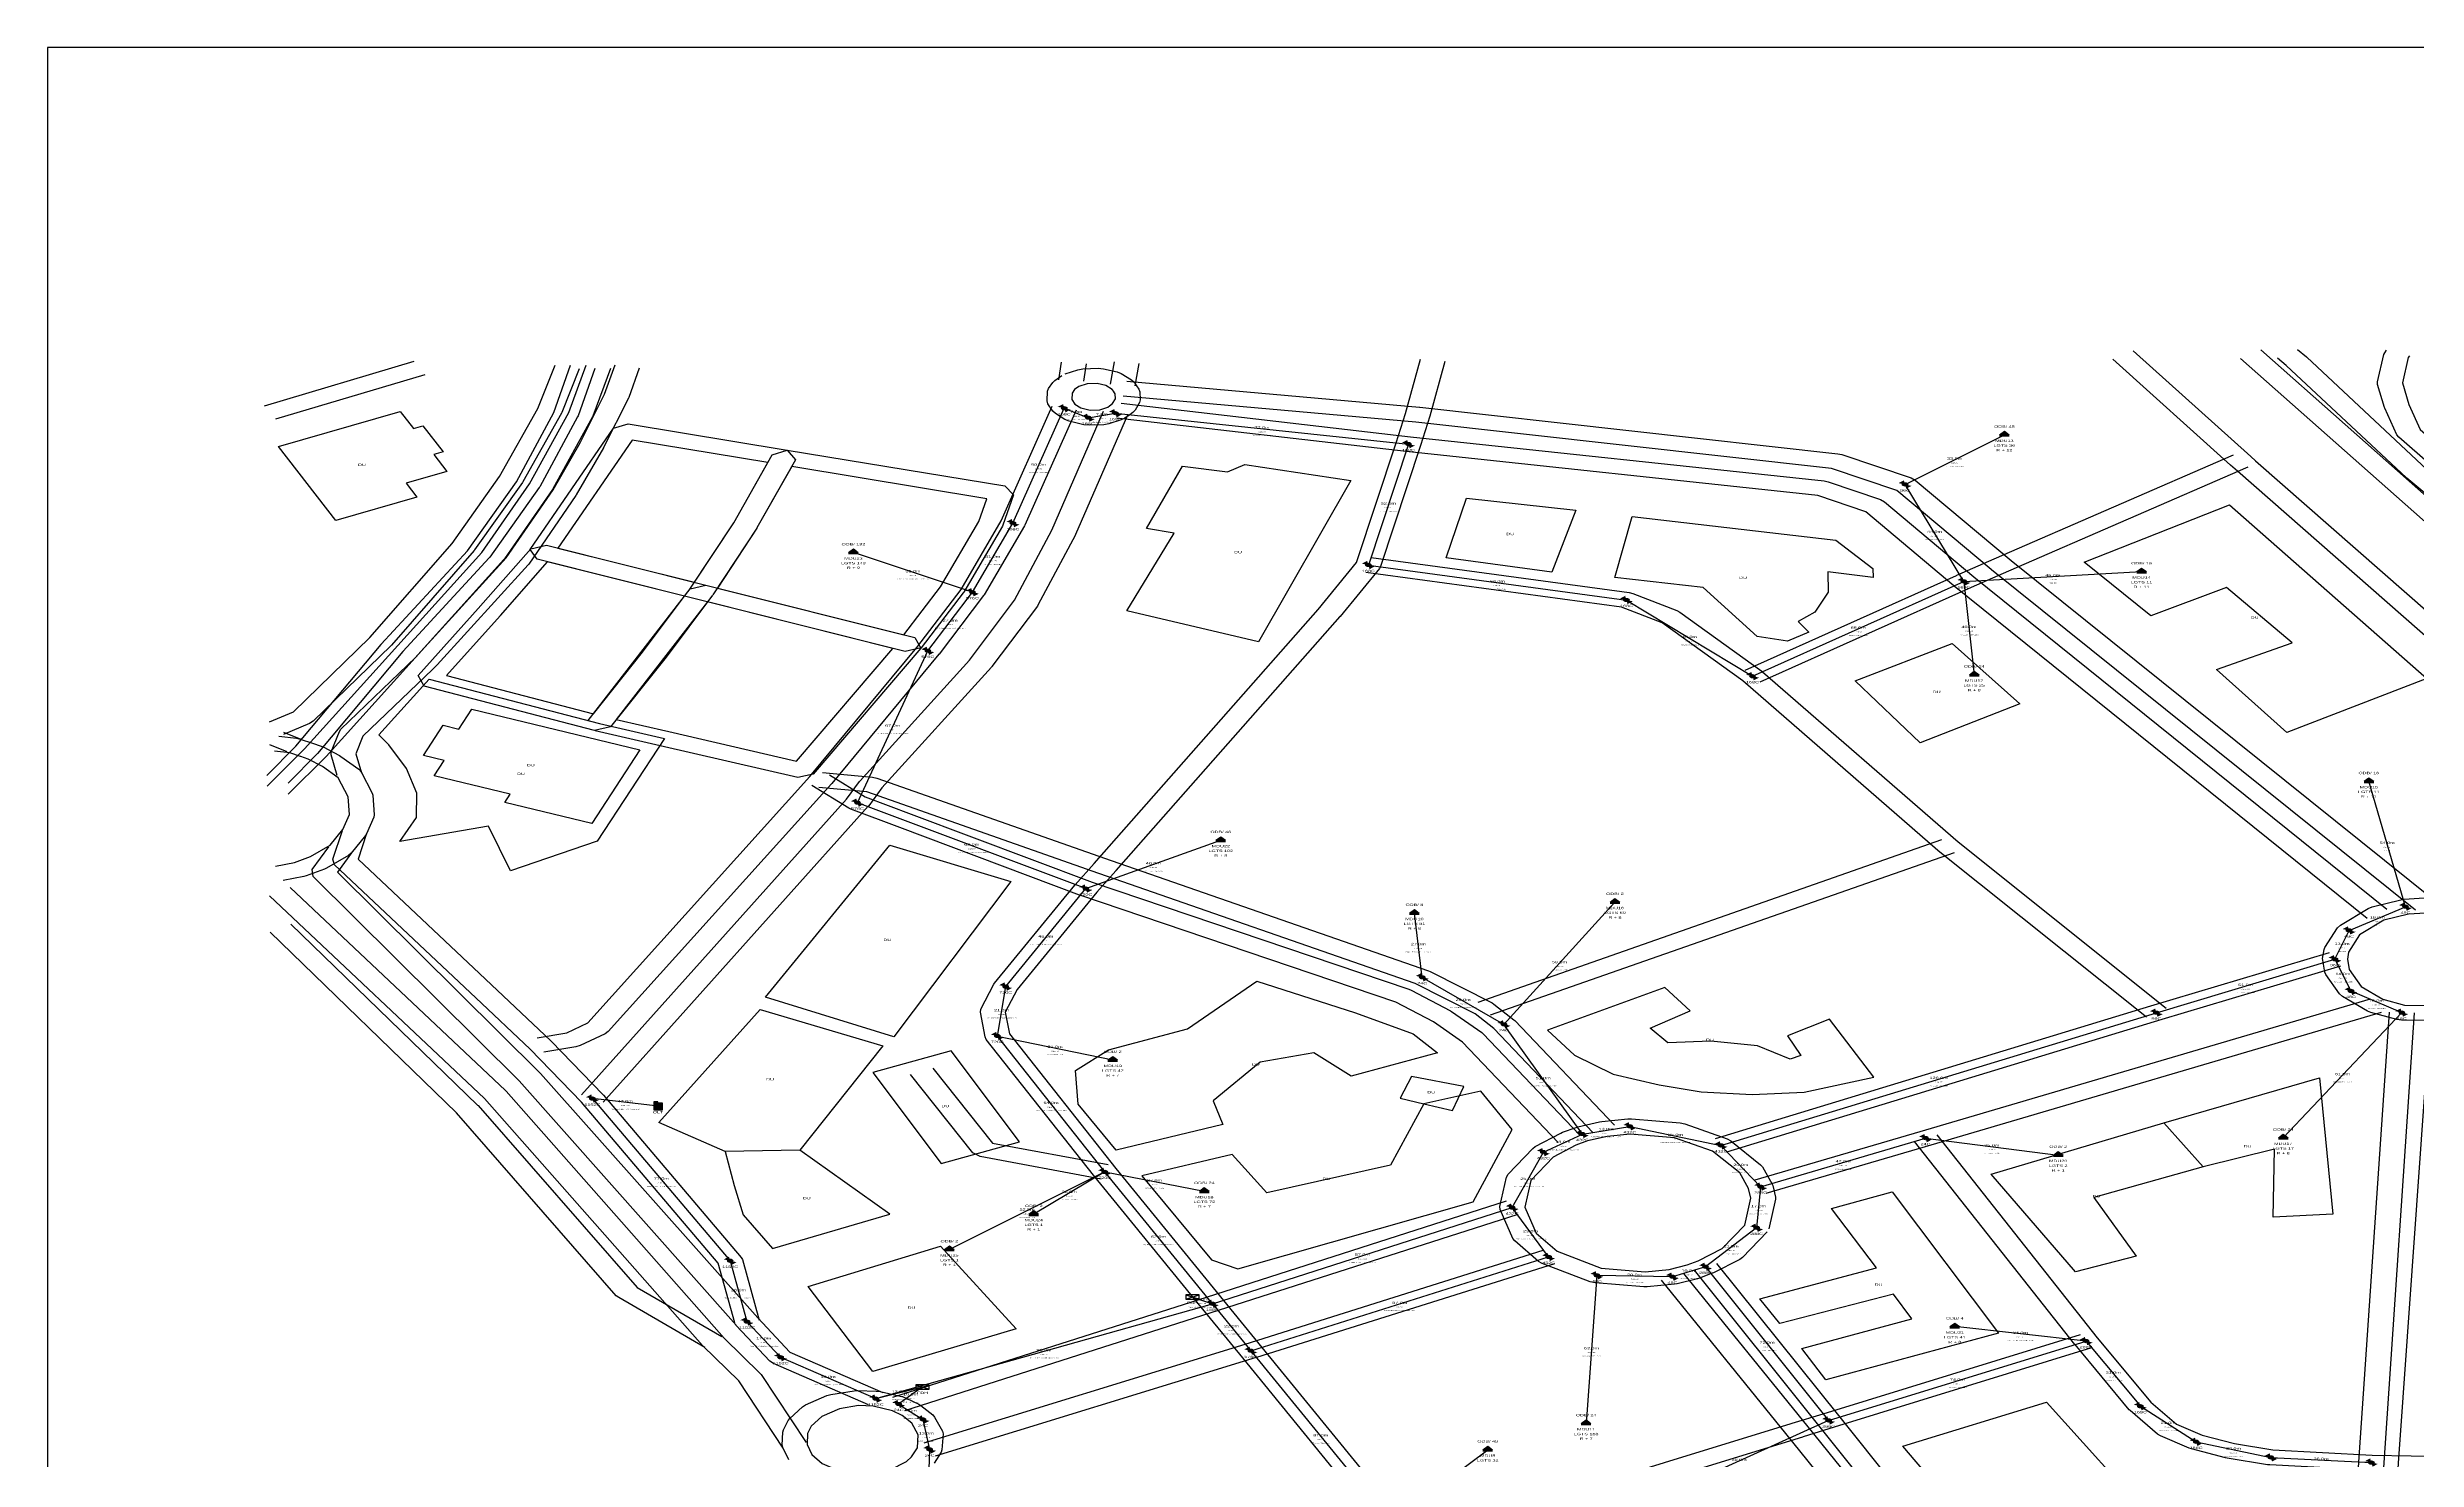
# Model space of a CAD drawing. Header units: millimetres. Extents: x -2012 to 1398, y -1200 to 746.
# Drawn here: x -433 to 126, y -32 to 301 of the extents above; entities that cross this region are included whole.
import ezdxf
from ezdxf.enums import TextEntityAlignment as Align

# ---------------------------------------------------------------- set-up
doc = ezdxf.new("R2010")
doc.units = ezdxf.units.MM
doc.styles.get("Standard").update_dxf_attribs({"font": 'arial.ttf'})

# ---------------------------------------------------------------- blocks, each defined once
blk = doc.blocks.new('big_block')
blk.add_lwpolyline([(-433, -292.94), (407, -292.94), (407, 301.06), (-433, 301.06)], close=True)
blk = doc.blocks.new('roads.block1.A4')
at = {"layer": 'roads', "color": 7}
for points in [[(169, 411.38), (199.45, 366.64), (200.64, 364.92), (304.14, 216.6), (304.37, 216.23), (311.95, 201.46)], [(202.02, 411.82), (311.08, 254.01)], [(211.53, 411.99), (213.81, 408.81), (213.89, 408.7), (244.98, 361.25), (278.75, 315.27), (286.51, 305.73), (308.81, 288.49), (308.97, 288.44)], [(306.96, 298.56), (298.77, 300.89), (297.91, 301.28), (286.81, 308.49), (286.32, 308.88), (279.11, 315.89), (278.72, 316.35), (237.67, 374.9), (237.21, 375.89), (234.1, 387.12), (234.03, 387.39), (232.23, 397.16), (232.21, 398.19), (233.86, 409.81), (234.05, 410.53), (234.48, 411.64)], [(-314.56, 388.16), (-275.84, 406.93)], [(-313.96, 231.88), (-306.48, 244.22), (-284.42, 287.27), (-284.36, 287.39), (-262.06, 326.86), (-249.39, 355.96), (-239.67, 385.35), (-235.39, 405.25)], [(-313.89, 227.33), (-304.19, 243.07), (-258.33, 326.06), (-246.02, 355.12), (-235.85, 385.34), (-231.29, 405.35)], [(-313.3, 254.46), (-307.06, 258.76), (-287.28, 290.11), (-266.03, 329.92), (-253.73, 358.2), (-243.8, 386.97), (-239.37, 405.29)], [(-295.77, 231.82), (-297.33, 240.52), (-297.29, 241.84), (-295.2, 250.43), (-294.79, 251.4), (-275.42, 281.87), (-273.93, 284.55), (-252.04, 323.81), (-239.91, 352.66), (-232.92, 372.49), (-226.55, 393.11), (-223.85, 405.41)], [(75.49, -288.41), (70.2, -277.83), (8.39, -154.14), (-20.43, -96.46), (-26.02, -85.26), (-62.22, -12.82), (-72.17, 7.07), (-100.02, 62.82), (-100.04, 62.86), (-127.81, 120.29), (-128.11, 121.32), (-129.32, 131.74), (-129.19, 133.09), (-125.82, 143.56), (-125.64, 144.02), (-104.9, 185.45), (-104.84, 185.55), (-99.88, 194.65), (-41.96, 302.02), (-31.99, 321.86), (-21.7, 372.52), (-19.33, 384.89), (-15.46, 407.87)], [(-9.15, 406.81), (-13.02, 383.8), (-13.03, 383.72), (-15.42, 371.3), (-15.43, 371.27), (-25.8, 320.16), (-26.08, 319.36), (-36.26, 299.11), (-36.31, 299.03), (-94.25, 191.61), (-94.26, 191.59), (-99.2, 182.54), (-119.8, 141.37), (-122.88, 131.79), (-121.81, 122.59), (-94.28, 65.66), (-66.44, 9.93), (-56.5, -9.96), (-20.29, -82.4), (-14.71, -93.6), (14.12, -151.27), (75.92, -274.97), (81.21, -285.55)], [(-109.03, 399.14), (-108.3, 406.5)], [(-101.93, 405.86), (-102.67, 398.51)], [(-95.69, 397.21), (-94.65, 406.7)], [(-88.29, 406), (-89.33, 396.51)], [(306.26, 198.54), (298.77, 213.12), (195.92, 360.5), (194.19, 362.99), (194.16, 363.02), (163.71, 407.78)], [(305.82, 250.37), (196.75, 408.18)], [(307.1, 282.32), (306.38, 282.54), (305.36, 283.07), (282.31, 300.89), (281.78, 301.4), (273.73, 311.3), (273.63, 311.42), (239.77, 357.53), (239.67, 357.67), (208.58, 405.13), (206.33, 408.24)], [(240.44, 409.31), (240.14, 408.55), (238.62, 397.8), (240.3, 388.69), (243.23, 378.13), (283.79, 320.27), (290.56, 313.69), (300.99, 306.91), (308.71, 304.72)], [(-273.05, 401.17), (-311.76, 382.41)], [(-233.15, 403.78), (-237.62, 385.32), (-237.7, 385.03), (-247.72, 355.99), (-247.81, 355.76), (-260.22, 327.25), (-260.33, 327.02), (-281.69, 286.99), (-281.81, 286.79), (-302, 254.79), (-302.89, 253.86), (-309.68, 249.19)], [(-229.13, 403.91), (-233.44, 383.83), (-233.54, 383.5), (-243.36, 353.81), (-243.47, 353.54), (-256.26, 324.15), (-256.41, 323.85), (-278.75, 284.3), (-300.83, 241.2), (-300.95, 241), (-308.48, 228.56)], [(-225.05, 403.92), (-229.65, 383.77), (-229.73, 383.46), (-239.99, 352.96), (-240.08, 352.73), (-252.5, 323.41), (-252.65, 323.11), (-298.63, 239.9), (-298.7, 239.77), (-308.44, 223.97)], [(-217.59, 404.04), (-220.33, 391.61), (-220.4, 391.35), (-226.83, 370.54), (-226.86, 370.42), (-233.91, 350.44), (-233.98, 350.26), (-246.21, 321.16), (-246.37, 320.85), (-269.87, 278.68), (-269.97, 278.52), (-271.03, 276.84), (-289.1, 248.41), (-290.91, 240.99), (-289.47, 232.95)], [(-107.36, 401.65), (-104.13, 403.38), (-102.83, 403.75), (-98.85, 404.01), (-97.49, 403.8), (-93.96, 402.43), (-92.86, 401.72), (-90.26, 399.13), (-89.56, 398.09), (-88.93, 396.58), (-88.32, 395.13), (-88.06, 393.98), (-87.96, 390.69), (-88.15, 389.51), (-89.28, 386.33), (-89.85, 385.34), (-91.03, 383.95), (-91.07, 383.91), (-91.97, 382.88), (-92.91, 382.15), (-96.12, 380.49), (-97.38, 380.14), (-101.2, 379.89), (-102.58, 380.1), (-106.35, 381.59), (-107.46, 382.33), (-109.91, 384.84), (-110.58, 385.86), (-111.84, 388.91), (-112.08, 390.22), (-111.97, 394.3), (-111.7, 395.5), (-110.59, 398.04), (-110.07, 398.87), (-108.26, 400.94)], [(-91.42, 398.51), (-15.72, 387.49), (-15.61, 387.48), (92.58, 367.81), (93.55, 367.47), (111.48, 357.65), (112.52, 356.73), (137.4, 322.67), (247.15, 178.81)], [(-105.66, 390.73), (-104.9, 388.87), (-103.36, 387.29), (-100.9, 386.32), (-98.46, 386.48), (-96.39, 387.55), (-95.9, 388.11), (-95.11, 389.04), (-94.38, 391.09), (-94.44, 393.19), (-94.83, 394.09), (-94.83, 394.11), (-95.22, 395.04), (-96.89, 396.71), (-99.14, 397.57), (-101.72, 397.4), (-103.83, 396.28), (-104.93, 395.03), (-105.59, 393.51), (-105.66, 390.73)], [(-243.99, 120.97), (-236.33, 123.09), (-230.89, 127.33), (-173.46, 231.38), (-145.81, 285.92), (-134.34, 310.52), (-123.95, 339.45), (-110.71, 387.92)], [(-104.53, 386.23), (-117.81, 337.65), (-117.88, 337.41), (-128.37, 308.22), (-128.48, 307.95), (-140.03, 283.17), (-140.08, 283.07), (-167.78, 228.44), (-167.83, 228.34), (-225.6, 123.66), (-226.44, 122.68), (-232.89, 117.65), (-234.01, 117.09), (-242.28, 114.81)], [(-92.88, 389.17), (-17.99, 375.05), (89.01, 356.39), (90.02, 356.04), (103.55, 348.51), (104.58, 347.59), (127.73, 315.78), (234.59, 175.32)], [(242.06, 174.92), (132.29, 318.82), (132.25, 318.87), (107.78, 352.38), (90.93, 361.6), (-16.69, 381.17), (-92.34, 392.17)], [(-202.76, 306.38), (-244.05, 323.24), (-245.79, 327.44), (-224.24, 378.69), (-220.46, 380.54), (-179.32, 369.43), (-177.13, 365.29), (-187.14, 336.49), (-187.19, 336.34), (-198.58, 308.14)], [(-232.52, 96.76), (-164, 221.77), (-160.59, 229.31), (-160.47, 229.55), (-132.11, 280.65), (-120.47, 305.97), (-110.84, 335.48), (-97.47, 385.81)], [(-91.29, 384.17), (-104.68, 333.75), (-104.73, 333.58), (-114.44, 303.81), (-114.58, 303.46), (-126.35, 277.86), (-126.46, 277.65), (-154.81, 226.56), (-158.21, 219.02), (-158.32, 218.8), (-226.91, 93.68)], [(229.49, 171.44), (122.61, 311.93), (122.57, 311.99), (99.82, 343.26), (87.38, 350.18), (-19.11, 368.75), (-19.16, 368.76), (-94.07, 382.88)], [(-238.64, 327.94), (-203.32, 313.52), (-193.16, 338.67), (-184.3, 364.15), (-219.42, 373.63), (-238.64, 327.94)], [(-204.52, 310.54), (-193.16, 338.67), (-183.17, 367.39), (-179.32, 369.43), (-123.02, 354.23), (-120.73, 350.46), (-123.53, 337.6), (-123.64, 337.2), (-133.64, 309.33), (-133.75, 309.05), (-144.65, 285.8), (-148.76, 284.2), (-202.77, 306.38)], [(-197.39, 311.09), (-149.15, 291.28), (-139.61, 311.63), (-129.74, 339.17), (-127.63, 348.85), (-178.11, 362.47), (-187.14, 336.49), (-187.19, 336.34), (-197.39, 311.09)], [(68.58, 276.39), (123.27, 316.45), (123.3, 316.48), (132.98, 323.37), (194.96, 367.43)], [(198.66, 362.21), (136.69, 318.15), (127.03, 311.27), (72.37, 271.22)], [(-198.64, 308.01), (-210.93, 281.24), (-210.96, 281.18), (-225.03, 252.36), (-229.17, 250.82), (-273.25, 269.62), (-274.8, 274.1), (-259.24, 302.46), (-245.66, 327.71), (-241.63, 329.16), (-200.34, 312.3)], [(-267.49, 274.12), (-229.45, 257.9), (-216.73, 283.95), (-205.85, 307.64), (-241.39, 322.15), (-253.61, 299.42), (-253.62, 299.39), (-267.49, 274.12)], [(-28.24, 323.93), (38.53, 309.14), (39.54, 308.72), (50.89, 301.59), (51.63, 300.95), (72.91, 275.88), (73.09, 275.65), (123.65, 203.83), (177.5, 133.5)], [(172.42, 129.61), (118.53, 199.99), (118.46, 200.09), (67.94, 271.84), (47.07, 296.43), (36.6, 303.01), (-29.63, 317.68)], [(-230.8, 255.14), (-204.44, 310.71), (-200.34, 312.3), (-146.33, 290.12), (-144.71, 285.67), (-172.59, 232.46), (-176.56, 230.95), (-212.18, 244.44), (-229.04, 250.77)], [(-223.53, 255.54), (-209.92, 250.43), (-209.92, 250.42), (-176.94, 237.94), (-152.01, 285.53), (-199.96, 305.23), (-223.53, 255.54)], [(-310.82, 248.45), (-306.32, 247.6), (-305.35, 247.25), (-302.15, 245.46), (-299.92, 244.27), (-299.35, 243.88), (-295.16, 240.3), (-294.79, 239.93), (-290.17, 234.45), (-289.58, 233.37), (-286.67, 224.34), (-286.52, 223.49), (-286.17, 215.14), (-286.27, 214.18), (-288.17, 207.1), (-288.4, 206.5), (-292.14, 198.97), (-292.82, 198.05), (-298.55, 192.7), (-299.07, 192.3), (-303.75, 189.46), (-304.39, 189.16), (-309.7, 187.37)], [(-309.66, 250.13), (-305.13, 247.12)], [(-308.68, 241.79), (-313.21, 244.8)], [(-311.75, 193.43), (-306.77, 195.11), (-302.68, 197.6), (-297.61, 202.33), (-294.27, 209.06), (-292.58, 215.36), (-292.9, 222.79), (-295.48, 230.81), (-299.52, 235.6), (-303.25, 238.79), (-305.19, 239.83), (-305.24, 239.86), (-308.01, 241.41), (-312, 242.16)], [(-170.17, 233.05), (-157.21, 231.16), (-156.08, 230.77), (-95.48, 195.9), (-13.4, 149.27), (-12.94, 148.95), (3.07, 135.72), (3.57, 135.21), (8.7, 128.57), (8.93, 128.23), (34.79, 83.98)], [(20.15, 76.64), (-4.56, 119.15), (-12.06, 127.65), (-21.82, 136.03), (-103.58, 181.22), (-103.71, 181.29), (-150.15, 209.83), (-162.81, 217.61), (-163.4, 218.08), (-172.9, 227.63)], [(-168.36, 232.14), (-159.13, 222.87), (-147.2, 215.53), (-100.42, 186.79), (-18.43, 141.47), (-17.9, 141.1), (-7.72, 132.36), (-7.4, 132.05), (0.45, 123.15), (0.81, 122.64), (25.69, 79.86)], [(29.26, 80.75), (3.51, 124.82), (-1.28, 131.01), (-16.8, 143.84), (-98.65, 190.34), (-98.66, 190.35), (-158.74, 224.92), (-171.09, 226.72)], [(-192.89, 0.44), (-197.14, 25.61), (-232.51, 93.67), (-245.85, 116.2), (-259.92, 137.87), (-296.43, 194.13), (-296.88, 196.51), (-294.4, 208.57)], [(-288.13, 207.28), (-290.34, 196.51), (-258.92, 148.09), (-240.45, 119.63), (-240.38, 119.52), (-226.96, 96.85), (-226.88, 96.7), (-191.23, 28.12), (-190.92, 27.18), (-186.58, 1.5)], [(-0.56, 136.03), (119.48, 204.71)], [(-158.28, -34.22), (-182.89, -16.72), (-183.8, -15.71), (-192.51, -0.63), (-192.55, -0.56), (-248.71, 102.69), (-302, 189.1), (-302.2, 192.08), (-297.93, 201.69)], [(-292.08, 199.09), (-295.67, 191.03), (-243.22, 105.98), (-243.13, 105.82), (-186.95, 2.53), (-178.61, -11.91), (-154.57, -29.01)], [(122.66, 199.15), (2.62, 130.48)], [(-307.94, 184.43), (-252.2, 98.65), (-252.07, 98.43), (-195.65, -6.03), (-186.28, -20.94), (-186.02, -21.45), (-174.41, -50.19)], [(-180.35, -52.59), (-191.85, -24.11), (-201.12, -9.34), (-201.23, -9.16), (-257.64, 95.27), (-313.31, 180.94)], [(249.07, 128.21), (238.42, 128.37), (237.17, 128.65), (230.5, 131.6), (229.58, 132.22), (223.1, 138.43), (222.38, 139.46), (218.79, 147.68), (218.53, 148.63), (218, 153.83), (217.99, 154.46), (218.36, 158.24), (218.57, 159.11), (221.87, 167.48), (222.6, 168.59), (229.8, 175.66), (230.84, 176.35), (238.22, 179.32), (239.11, 179.54), (244.29, 180.05)], [(224.4, 154.17), (224.85, 149.79), (227.99, 142.61), (233.61, 137.23), (239.17, 134.76), (248.48, 134.62), (255.51, 137.64), (260.9, 143.15), (264.5, 151.79), (263.74, 157.77), (260.61, 165.06), (256.04, 169.76), (247.66, 173.34), (244.6, 173.65), (240.19, 173.22), (233.83, 170.65), (227.57, 164.5), (224.68, 157.18), (224.4, 154.17)], [(-200.61, -9.97), (-222.92, 11.09), (-223.54, 11.91), (-264.88, 89.21), (-313.14, 165.61)], [(-307.73, 169.02), (-259.41, 92.53), (-259.29, 92.33), (-218.14, 15.39), (-196.22, -5.31)], [(60.88, 78.3), (173.53, 134.42), (173.55, 134.43), (219.77, 157.03)], [(222.59, 151.28), (176.38, 128.68), (63.73, 72.57)], [(71.18, 60.89), (113.85, 81.39), (230.41, 137.41)], [(233.18, 131.65), (116.62, 75.62), (73.95, 55.12)], [(183.89, -211.04), (198.69, -196.36), (212.04, -180.19), (219.08, -167.32), (223.89, -149.71), (227.4, -58.51), (227.4, -58.5), (235.27, 131.71)], [(241.67, 131.44), (233.79, -58.76), (230.27, -150.32), (230.16, -151.04), (225.16, -169.36), (224.88, -170.06), (217.51, -183.53), (217.17, -184.03), (203.53, -200.56), (203.31, -200.79), (188.39, -215.58)], [(189.2, -219.79), (206.39, -205.6), (221.45, -186.2), (229.48, -169.65), (234.3, -149.63), (237.65, -58.88), (237.65, -58.86), (245.92, 131.55)], [(-98.09, 61.19), (-129.35, 70.69), (-131.3, 72.36), (-147.37, 105.36)], [(-141.62, 108.16), (-126.16, 76.41), (-96.22, 67.31)], [(74.28, 38.98), (67.88, 28.07), (67.15, 27.22), (60.35, 21.63), (60.01, 21.39), (56.71, 19.33), (56.2, 19.07), (50.94, 16.96), (50.25, 16.77), (43.25, 15.67), (42.32, 15.66), (29.76, 17.35), (28.5, 17.81), (16.03, 25.58), (15.12, 26.43), (8.94, 35.06), (8.45, 36.1), (5.2, 48.31), (5.12, 49.56), (6.81, 62.07), (7.22, 63.26), (13.59, 74.19), (14.26, 75), (20.83, 80.67), (21.34, 81.03), (24.87, 83.03), (25.31, 83.24), (30.89, 85.36), (31.5, 85.52), (38.2, 86.65), (39.15, 86.67), (51.75, 84.97), (52.93, 84.57), (63.91, 78.21), (64.85, 77.38), (72.56, 67.3), (73.04, 66.41), (75.59, 59.05), (75.74, 58.44), (76.41, 53.57), (76.41, 52.69), (74.69, 40.17)], [(11.55, 49.33), (14.48, 38.31), (19.95, 30.68), (31.3, 23.6), (42.71, 22.06), (48.9, 23.04), (53.56, 24.91), (56.44, 26.71), (62.65, 31.8), (68.44, 41.67), (70.01, 53.13), (69.44, 57.25), (67.16, 63.82), (60.15, 72.99), (50.27, 78.71), (38.78, 80.26), (32.87, 79.27), (27.81, 77.34), (24.77, 75.62), (18.85, 70.5), (13.07, 60.58), (11.55, 49.33)], [(118.12, 79.9), (159.65, -5.88), (173.57, -33.16), (180.16, -42.43), (186.82, -47.07), (195.18, -50.61), (205.14, -53.3), (230.78, -55.44), (240.93, -55.8), (312.45, -57.24)], [(312.32, -63.64), (240.78, -62.19), (240.73, -62.19), (230.48, -61.83), (230.33, -61.82), (204.32, -59.65), (203.75, -59.56), (193.3, -56.74), (192.88, -56.59), (184.02, -52.83), (183.44, -52.51), (176.04, -47.37), (175.26, -46.59), (168.22, -36.67), (167.97, -36.28), (153.93, -8.76), (153.9, -8.7), (112.36, 77.11)], [(-151.96, -31.05), (-70.79, 11.34), (6.81, 51.96)], [(9.78, 46.29), (-67.82, 5.67), (-67.82, 5.66), (-149, -36.73)], [(-143.89, -50.24), (-60.81, -8.54), (16.26, 31.14)], [(19.19, 25.45), (-57.9, -14.24), (-57.93, -14.25), (-141.02, -55.96)], [(61.19, 25.51), (93.03, -39.42), (175.39, -207.69)], [(161.83, -213.78), (79.05, -46.39), (46.89, 18.51)], [(52.62, 21.36), (84.79, -43.55), (167.57, -210.94)], [(169.64, -210.51), (87.29, -42.23), (55.44, 22.69)], [(-19.01, -92.17), (80.48, -42.11), (80.71, -42), (88.72, -37.97), (155.34, -4.44)], [(158.22, -10.16), (91.6, -43.69), (83.59, -47.71), (83.36, -47.83), (-16.13, -97.88)], [(-178.88, -57.53), (-180.45, -52.31), (-180.58, -51.32), (-180.45, -45.74), (-180.31, -44.86), (-179.06, -40.84), (-178.66, -40.01), (-175.37, -35.1), (-174.58, -34.28), (-169.04, -30.31), (-167.99, -29.82), (-162.01, -28.25), (-161.02, -28.16), (-156.25, -28.42), (-155.28, -28.63), (-149.34, -30.9), (-148.51, -31.37), (-145.28, -33.89), (-144.7, -34.48), (-141.65, -38.5), (-141.16, -39.41), (-139.15, -45.36), (-138.98, -46.53), (-139.26, -53.23), (-139.48, -54.27), (-141.3, -58.89)], [(-174.17, -50.96), (-172.9, -55.2), (-170.29, -58.97), (-165.6, -62.25), (-162.28, -63.26), (-157.65, -63.31), (-152.7, -61.64), (-148.46, -58.13), (-147.12, -56.2), (-145.63, -52.42), (-145.4, -46.85), (-147.06, -41.96), (-149.55, -38.68), (-152.07, -36.71), (-157.1, -34.78), (-160.87, -34.57), (-165.8, -35.86), (-170.38, -39.14), (-173.09, -43.18), (-174.07, -46.33), (-174.17, -50.96)]]:
    blk.add_lwpolyline(points, dxfattribs=at)
blk = doc.blocks.new('buildings.block1.A4')
at = {"layer": 'building', "color": 7}
for points in [[(-310.91, 370.98), (-279.45, 385.71), (-276.05, 378.5), (-273.57, 379.66), (-268.36, 368.62), (-270.74, 367.5), (-267.4, 360.41), (-277.93, 355.47), (-275.11, 349.51), (-296.13, 339.67), (-310.91, 370.98)], [(-77.04, 362.54), (-65.38, 360.17), (-60.86, 363.25), (-33.48, 356.54), (-57.4, 288.28), (-91.44, 301.44), (-79.21, 334.32), (-86.31, 336.25), (-77.04, 362.54)], [(-3.57, 349.12), (24.72, 343.99), (18.56, 317.75), (-8.78, 323.86), (-3.57, 349.12)], [(156.26, 321.98), (193.89, 346.24), (244.92, 272.78), (208.7, 250.04), (190.57, 276.68), (210.11, 287.97), (193.15, 311.35), (173.56, 299.29), (156.26, 321.98)], [(39.35, 341.26), (92.05, 331.26), (101.62, 319.35), (101.65, 315.56), (89.94, 318), (90.05, 309.27), (86.59, 300.82), (82.27, 297), (85.04, 292.48), (79.56, 288.61), (71.71, 290.59), (57.73, 311.37), (34.81, 315.52), (39.35, 341.26)], [(97.01, 271.89), (122.12, 287.7), (139.63, 262.08), (113.88, 245.6), (97.01, 271.89)], [(-272, 272.56), (-227.91, 253.77), (-211.05, 247.43), (-228.46, 204.13), (-250.93, 191.52), (-256.57, 210.46), (-279.54, 203.9), (-275.24, 214.04), (-275.15, 224.35), (-277.81, 234.82), (-282.38, 244.85), (-284.97, 249.02), (-272, 272.56)], [(-217.48, 242.68), (-229.86, 211.59), (-252.35, 220.46), (-250.96, 223.93), (-270.63, 231.7), (-268.05, 238.19), (-273.44, 240.3), (-268.37, 253.06), (-264.24, 251.43), (-260.9, 259.81), (-217.48, 242.68)], [(-152.76, 202.31), (-121.48, 186.99), (-151.75, 121.36), (-184.96, 138.09), (-152.76, 202.31)], [(-104.03, 92.9), (-104.69, 107.18), (-96.19, 115.87), (-75.73, 124.69), (-57.81, 144.92), (-32.29, 131.43), (-17.34, 122.57), (-11.02, 114.55), (-33.39, 104.74), (-43.08, 114.63), (-56.9, 110.65), (-69.13, 94.29), (-66.62, 84.33), (-94.22, 73.5), (-104.03, 92.9)], [(47.75, 142.24), (17.38, 124.16), (24.4, 113.54), (34.37, 105.59), (46.31, 101.08), (57.17, 98.13), (70.35, 96.99), (83.81, 97.91), (101.88, 104.34), (90.41, 128.77), (79.56, 121.71), (82.94, 113.47), (80.18, 111.85), (71.74, 117.59), (59.65, 119.49), (48.57, 118.8), (44, 125.07), (54.33, 132.32), (47.75, 142.24)], [(-212.52, 85.12), (-186.33, 132.84), (-154.57, 117.51), (-176.02, 73.43), (-195.39, 72.94), (-212.52, 85.12)], [(-157.13, 106.22), (-139.45, 67.75), (-119.22, 76.97), (-136.9, 115.45), (-157.13, 106.22)], [(-20.7, 95.37), (-14.55, 93.04), (-7.19, 90.27), (-4.23, 100.4), (-17.74, 104.61), (-20.7, 95.37)], [(-87.52, 62.64), (-69.56, 27.14), (-62.74, 23.3), (-1.8, 51.62), (8.27, 82.12), (0.16, 98.34), (-14.55, 93.04), (-23.18, 67.1), (-55.23, 55.44), (-64.19, 71.65), (-87.52, 62.64)], [(176.91, 85.06), (217.14, 104.01), (220.61, 46.34), (205.19, 45.12), (205.51, 73.81), (187.09, 66.41), (176.91, 85.06)], [(132.25, 63.33), (176.91, 85.06), (187.09, 66.41), (158.78, 53.41), (169.73, 28.62), (154.03, 21.94), (132.25, 63.33)], [(-195.39, 72.94), (-193.05, 58.45), (-190.75, 46.09), (-183.16, 31.9), (-152.72, 46.33), (-176.02, 73.43), (-195.39, 72.94)], [(90.93, 48.81), (106.62, 55.83), (134.13, -3.93), (89.44, -23.6), (83.27, -10.37), (111.67, 2.12), (106.94, 12.55), (77.55, 0.19), (72.4, 10.52), (102.58, 23.65), (90.93, 48.81)], [(-173.86, 15.82), (-139.64, 32.92), (-120.06, -2.09), (-157.15, -20.17), (-173.86, 15.82)], [(109.34, -51.7), (146.5, -33.14), (174.22, -83.33), (146.25, -122.62), (109.34, -51.7)]]:
    blk.add_lwpolyline(points, dxfattribs=at)
at = {"color": 7}
for p in [(-289.16, 362.69), (7.97, 333.43), (-62.46, 325.76), (68.23, 314.94), (200.59, 298.14), (118.32, 266.65), (-248.01, 232.04), (-245.46, 235.7), (-153.22, 161.84), (59.63, 119.61), (-57.86, 109.21), (-183.55, 102.89), (-12.47, 97.44), (-138.18, 91.6), (198.76, 74.57), (-39.62, 60.82), (-174.05, 52.66), (159.67, 53.5), (103.27, 16.11), (-146.96, 6.37)]:
    blk.add_text('DU ', height=1, dxfattribs=at).set_placement(p, align=Align.CENTER)
blk = doc.blocks.new('cables.block1.A4')
at = {"color": 10}
for points in [[(-120.9, 338.49), (-107.62, 387.08)], [(-107.62, 387.08), (-101.41, 383.08)], [(-101.41, 383.08), (-94.38, 384.99)], [(-94.38, 384.99), (-18.56, 371.9)], [(-18.56, 371.9), (-28.93, 320.8)], [(-131.38, 309.3), (-120.9, 338.49)], [(-28.93, 320.8), (37.83, 306.02)], [(70.47, 273.8), (125.16, 313.87)], [(37.83, 306.02), (70.47, 273.8)], [(156.78, -7.3), (170.83, -34.82)], [(170.83, -34.82), (185.26, -49.88)], [(185.26, -49.88), (204.58, -56.47)], [(204.58, -56.47), (230.6, -58.64)]]:
    blk.add_lwpolyline(points, dxfattribs=at)
at = {"color": 1}
for points in [[(109.94, 354.84), (135.63, 375.86)], [(125.16, 313.87), (109.94, 354.84)], [(-102.04, 184.02), (-67.12, 204.47)], [(-23.16, -83.83), (1.94, -53.19)]]:
    blk.add_lwpolyline(points, dxfattribs=at)
at = {"color": 17}
blk.add_lwpolyline([(-131.38, 309.3), (-162.18, 326.12)], dxfattribs=at)
at = {"color": 8}
for points in [[(125.16, 313.87), (171.13, 318.05)], [(239.42, 176.36), (229.95, 229.39)], [(224.84, 166.31), (239.42, 176.36)], [(221.18, 154.16), (224.84, 166.31)]]:
    blk.add_lwpolyline(points, dxfattribs=at)
at = {"color": 13}
for points in [[(125.16, 313.87), (127.83, 274.43)], [(221.18, 154.16), (225.32, 140.74)], [(225.32, 140.74), (238.47, 131.57)], [(238.47, 131.57), (207.79, 78.67)], [(-97.16, 64.25), (-71.38, 56.09)], [(30.19, 20.52), (27.42, -42.07)], [(49.75, 19.94), (30.19, 20.52)], [(58.31, 24.1), (49.75, 19.94)]]:
    blk.add_lwpolyline(points, dxfattribs=at)
at = {"color": 18}
for points in [[(-142.93, 284.52), (-131.38, 309.3)], [(-161.13, 220.34), (-142.93, 284.52)], [(-102.04, 184.02), (-161.13, 220.34)], [(-69.3, 8.5), (-59.36, -11.39)]]:
    blk.add_lwpolyline(points, dxfattribs=at)
at = {"color": 19}
for points in [[(-122.78, 142.59), (-102.04, 184.02)], [(-124.93, 121.69), (-122.78, 142.59)], [(-97.16, 64.25), (-124.93, 121.69)]]:
    blk.add_lwpolyline(points, dxfattribs=at)
at = {"color": 2}
for points in [[(6.16, 126.62), (34.87, 178.31)], [(-124.93, 121.69), (-95.07, 111.56)], [(72.57, 58), (115.24, 78.51)], [(115.24, 78.51), (149.56, 71.38)], [(-97.16, 64.25), (-137.35, 31.46)], [(-97.16, 64.25), (-115.52, 46.38)], [(-156.42, -31.61), (-144.29, -26.68)], [(-144.29, -26.68), (-150.48, -33.89)], [(-150.48, -33.89), (-144.19, -40.44)], [(-144.19, -40.44), (-142.46, -53.1)], [(90.16, -40.83), (43.86, -75.04)], [(-142.46, -53.1), (-143.04, -78.33)]]:
    blk.add_lwpolyline(points, dxfattribs=at)
at = {"color": 11}
for points in [[(-14.98, 146.49), (-17.02, 173.67)], [(6.16, 126.62), (-14.98, 146.49)]]:
    blk.add_lwpolyline(points, dxfattribs=at)
at = {"color": 3}
for points in [[(174.96, 131.55), (221.18, 154.16)], [(62.31, 75.44), (174.96, 131.55)]]:
    blk.add_lwpolyline(points, dxfattribs=at)
at = {"color": 6}
for points in [[(26.44, 80.25), (6.16, 126.62)], [(-69.3, 8.5), (8.29, 49.13)]]:
    blk.add_lwpolyline(points, dxfattribs=at)
at = {"color": 12}
for points in [[(-229.72, 95.22), (-194.07, 26.64)], [(-212.74, 92.02), (-229.72, 95.22)], [(-194.07, 26.64), (-189.74, 0.97)], [(-189.74, 0.97), (-181.03, -14.11)], [(-181.03, -14.11), (-156.42, -31.61)]]:
    blk.add_lwpolyline(points, dxfattribs=at)
at = {"color": 15}
for points in [[(16.36, 72.58), (26.44, 80.25)], [(8.29, 49.13), (16.36, 72.58)]]:
    blk.add_lwpolyline(points, dxfattribs=at)
at = {"color": 16}
for points in [[(26.44, 80.25), (38.73, 83.5)], [(38.73, 83.5), (62.31, 75.44)], [(17.72, 28.3), (8.29, 49.13)], [(-59.36, -11.39), (17.72, 28.3)]]:
    blk.add_lwpolyline(points, dxfattribs=at)
at = {"color": 9}
for points in [[(62.31, 75.44), (72.57, 58)], [(72.57, 58), (71.52, 40.6)], [(71.52, 40.6), (58.31, 24.1)]]:
    blk.add_lwpolyline(points, dxfattribs=at)
at = {"color": 7}
blk.add_lwpolyline([(-69.3, 8.5), (-97.16, 64.25)], dxfattribs=at)
at = {"color": 0}
for points in [[(58.31, 24.1), (90.16, -40.83)], [(-59.36, -11.39), (-23.16, -83.83)], [(90.16, -40.83), (156.78, -7.3)]]:
    blk.add_lwpolyline(points, dxfattribs=at)
at = {"color": 14}
for points in [[(-156.42, -31.61), (-69.3, 8.5)], [(-74.44, 11.35), (-69.3, 8.5)], [(-74.44, 11.35), (-69.3, 8.5)]]:
    blk.add_lwpolyline(points, dxfattribs=at)
at = {"color": 4}
blk.add_lwpolyline([(156.78, -7.3), (122.8, -1.17)], dxfattribs=at)
at = {"color": 7}
for s, height, p in [(' I/O Loose Tube Cable', 0.35, (-104.51, 382.08)), ('7.0m', 1, (-104.51, 385.08)), ('Cable 19', 0.35, (-104.51, 383.58)), (' I/O Loose Tube Cable', 0.35, (-97.89, 381.04)), ('7.0m', 1, (-97.89, 384.04)), ('Cable 21', 0.35, (-97.89, 382.54)), (' I/O Loose Tube Cable', 0.35, (-56.47, 375.45)), ('77.0m', 1, (-56.47, 378.45)), ('Cable 39', 0.35, (-56.47, 376.95)), ('50.0m', 1, (-114.26, 362.78)), (' I/O Loose Tube Cable', 0.35, (122.78, 362.35)), ('33.0m', 1, (122.78, 365.35)), ('Cable 17', 0.35, (122.78, 363.85)), (' I/O Loose Tube Cable', 0.35, (-114.26, 359.78)), ('Cable 61', 0.35, (-114.26, 361.28)), (' I/O Loose Tube Cable', 0.35, (-23.75, 343.35)), ('52.0m', 1, (-23.75, 346.35)), ('Cable 88', 0.35, (-23.75, 344.85)), (' I/O Loose Tube Cable', 0.35, (117.55, 331.36)), ('44.0m', 1, (117.55, 334.36)), ('Cable 50', 0.35, (117.55, 332.86)), (' I/O Loose Tube Cable', 0.35, (-126.14, 320.89)), ('31.0m', 1, (-126.14, 323.89)), ('Cable 28', 0.35, (-126.14, 322.39)), (' EzDISTRIBUTION CRRY Riser / FT4', 0.35, (-146.78, 314.71)), ('35.0m', 1, (-146.78, 317.71)), ('Cable 9', 0.35, (-146.78, 316.21)), ('68.0m', 1, (4.45, 313.41)), ('46.0m', 1, (148.15, 315.96)), ('Cable 106', 0.35, (148.15, 314.46)), (' TBC PE', 0.35, (148.15, 312.96)), (' I/O Loose Tube Cable', 0.35, (4.45, 310.41)), ('Cable 40', 0.35, (4.45, 311.91)), (' Dry FusionLink Armored (loose tube)', 0.35, (-137.16, 293.91)), ('27.0m', 1, (-137.16, 296.91)), ('Cable 1', 0.35, (-137.16, 295.41)), ('68.0m', 1, (97.82, 293.84)), ('40.0m', 1, (126.49, 294.15)), ('46.0m', 1, (54.15, 289.91)), ('Cable 57', 0.35, (54.15, 288.41)), (' I/O Loose Tube Cable', 0.35, (97.82, 290.84)), ('Cable 69', 0.35, (97.82, 292.34)), (' I/O Loose Tube Cable', 0.35, (126.49, 291.15)), ('Cable 36', 0.35, (126.49, 292.65)), (' I/O Loose Tube Cable', 0.35, (54.15, 286.91)), ('67.0m', 1, (-152.03, 252.43)), (' Dry FusionLink Armored (loose tube)', 0.35, (-152.03, 249.43)), ('Cable 41', 0.35, (-152.03, 250.93)), ('69.0m', 1, (-131.58, 202.18)), ('54.0m', 1, (234.68, 202.88)), (' Dry FusionLink Armored (loose tube)', 0.35, (-131.58, 199.18)), ('Cable 98', 0.35, (-131.58, 200.68)), ('Cable 97', 0.35, (234.68, 201.38)), (' TBC PE', 0.35, (234.68, 199.88)), (' I/O Loose Tube Cable', 0.35, (-84.58, 191.25)), ('40.0m', 1, (-84.58, 194.25)), ('Cable 78', 0.35, (-84.58, 192.75)), ('18.0m', 1, (232.13, 171.33)), ('Cable 59', 0.35, (232.13, 169.83)), (' TBC PE', 0.35, (232.13, 168.33)), (' Dry FusionLink Armored (loose tube)', 0.35, (-112.41, 160.3)), ('46.0m', 1, (-112.41, 163.3)), ('Cable 26', 0.35, (-112.41, 161.8)), ('27.0m', 1, (-16, 160.08)), ('13.0m', 1, (223.01, 160.23)), (' Copper/Fiber Composite Cable', 0.35, (-16, 157.08)), ('Cable 74', 0.35, (-16, 158.58)), ('59.0m', 1, (20.52, 152.46)), ('Cable 20', 0.35, (223.01, 158.73)), (' TBC PE', 0.35, (223.01, 157.23)), (' I/O Breakout Cable', 0.35, (20.52, 149.46)), ('Cable 113', 0.35, (20.52, 150.96)), ('14.0m', 1, (223.25, 147.45)), ('51.0m', 1, (198.07, 142.85)), ('Cable 100', 0.35, (198.07, 141.35)), (' I/O Loose Tube Cable', 0.35, (223.25, 144.45)), ('Cable 103', 0.35, (223.25, 145.95)), ('29.0m', 1, (-4.41, 136.55)), ('Cable 101', 0.35, (-4.41, 135.05)), (' I/O Loose Tube Cable', 0.35, (198.07, 139.85)), ('16.0m', 1, (231.89, 136.16)), ('Cable 44', 0.35, (231.89, 134.66)), (' Dry FusionLink Armored (loose tube)', 0.35, (-123.85, 129.14)), ('21.0m', 1, (-123.85, 132.14)), ('Cable 93', 0.35, (-123.85, 130.64)), (' Copper/Fiber Composite Cable', 0.35, (-4.41, 133.55)), (' I/O Loose Tube Cable', 0.35, (231.89, 133.16)), ('31.0m', 1, (-110, 116.62)), (' I/O Breakout Cable', 0.35, (-110, 113.62)), ('Cable 51', 0.35, (-110, 115.12)), ('51.0m', 1, (16.3, 103.43)), ('126.0m', 1, (118.63, 103.49)), ('61.0m', 1, (223.13, 105.12)), (' Copper/Fiber Composite Cable', 0.35, (16.3, 100.43)), ('Cable 105', 0.35, (16.3, 101.93)), (' I/O Loose Tube Cable', 0.35, (118.63, 100.49)), ('Cable 77', 0.35, (118.63, 101.99)), (' I/O Loose Tube Cable', 0.35, (223.13, 102.12)), ('Cable 82', 0.35, (223.13, 103.62)), ('17.0m', 1, (-221.23, 93.62)), ('Cable 108', 0.35, (-221.23, 92.12)), ('64.0m', 1, (-111.04, 92.97)), (' Mass link Ribbon Rilt  (loose tube)', 0.35, (-221.23, 90.62)), (' Dry FusionLink Armored (loose tube)', 0.35, (-111.04, 89.97)), ('Cable 33', 0.35, (-111.04, 91.47)), ('13.0m', 1, (32.59, 81.87)), ('Cable 83', 0.35, (32.59, 80.37)), ('25.0m', 1, (50.52, 79.47)), (' EzDISTRIBUTION CRRY Riser / FT4', 0.35, (21.4, 73.41)), ('13.0m', 1, (21.4, 76.41)), ('Cable 53', 0.35, (21.4, 74.91)), (' EzDISTRIBUTION CRRY Riser / FT4', 0.35, (32.59, 78.87)), (' EzDISTRIBUTION CRRY Riser / FT4', 0.35, (50.52, 76.47)), ('Cable 110', 0.35, (50.52, 77.97)), ('35.0m', 1, (132.4, 74.95)), ('Cable 96', 0.35, (132.4, 73.45)), ('20.0m', 1, (67.44, 66.72)), ('47.0m', 1, (93.9, 68.26)), (' I/O Breakout Cable', 0.35, (132.4, 71.95)), ('77.0m', 1, (-211.89, 60.93)), ('25.0m', 1, (12.33, 60.85)), (' I/O Loose Tube Cable', 0.35, (67.44, 63.72)), ('Cable 109', 0.35, (67.44, 65.22)), (' I/O Breakout Cable', 0.35, (93.9, 65.26)), ('Cable 99', 0.35, (93.9, 66.76)), (' Mass link Ribbon Rilt  (loose tube)', 0.35, (-211.89, 57.93)), ('Cable 80', 0.35, (-211.89, 59.43)), ('26.0m', 1, (-106.34, 55.31)), (' I/O Loose Tube Cable', 0.35, (-84.27, 57.17)), ('27.0m', 1, (-84.27, 60.17)), ('Cable 47', 0.35, (-84.27, 58.67)), (' EzDISTRIBUTION CRRY Riser / FT4', 0.35, (12.33, 57.85)), ('Cable 5', 0.35, (12.33, 59.35)), (' I/O Breakout Cable', 0.35, (-106.34, 52.31)), ('Cable 3', 0.35, (-106.34, 53.81)), ('17.0m', 1, (72.04, 49.3)), (' I/O Breakout Cable', 0.35, (-117.25, 44.86)), ('52.0m', 1, (-117.25, 47.86)), ('Cable 86', 0.35, (-117.25, 46.36)), (' I/O Loose Tube Cable', 0.35, (72.04, 46.3)), ('Cable 68', 0.35, (72.04, 47.8)), ('62.0m', 1, (-83.23, 36.38)), ('23.0m', 1, (13.01, 38.71)), ('Cable 90', 0.35, (13.01, 37.21)), (' Dry FusionLink Armored (loose tube)', 0.35, (-83.23, 33.38)), ('Cable 34', 0.35, (-83.23, 34.88)), (' EzDISTRIBUTION CRRY Riser / FT4', 0.35, (13.01, 35.71)), ('21.0m', 1, (64.92, 32.35)), ('Cable 95', 0.35, (64.92, 30.85)), (' Copper/Fiber Composite Cable', 0.35, (-30.5, 25.82)), ('87.0m', 1, (-30.5, 28.82)), ('Cable 112', 0.35, (-30.5, 27.32)), (' I/O Loose Tube Cable', 0.35, (64.92, 29.35)), ('20.0m', 1, (39.97, 20.23)), ('Cable 92', 0.35, (39.97, 18.73)), (' I/O Loose Tube Cable', 0.35, (54.03, 19.02)), ('10.0m', 1, (54.03, 22.02)), ('Cable 12', 0.35, (54.03, 20.52)), ('26.0m', 1, (-191.9, 13.81)), ('Cable 102', 0.35, (-191.9, 12.31)), (' I/O Loose Tube Cable', 0.35, (39.97, 17.23)), (' Mass link Ribbon Rilt  (loose tube)', 0.35, (-191.9, 10.81)), (' Mass link Ribbon Rilt  (loose tube)', 0.35, (-71.87, 6.92)), (' Mass link Ribbon Rilt  (loose tube)', 0.35, (-71.87, 6.92)), ('0.0m', 1, (-71.87, 9.92)), ('6.0m', 1, (-71.87, 9.92)), ('Cable 65', 0.35, (-71.87, 8.42)), ('Cable 66', 0.35, (-71.87, 8.42)), ('87.0m', 1, (-20.82, 8.45)), ('Cable 43', 0.35, (-20.82, 6.95)), (' EzDISTRIBUTION CRRY Riser / FT4', 0.35, (-20.82, 5.45)), ('17.0m', 1, (-185.38, -6.57)), (' Dry FusionLink Armored (loose tube)', 0.35, (-64.33, -4.44)), ('22.0m', 1, (-64.33, -1.44)), ('Cable 56', 0.35, (-64.33, -2.94)), ('34.0m', 1, (139.79, -4.24)), ('Cable 46', 0.35, (139.79, -5.74)), (' Mass link Ribbon Rilt  (loose tube)', 0.35, (-185.38, -9.57)), ('Cable 4', 0.35, (-185.38, -8.07)), ('96.0m', 1, (-112.86, -11.56)), ('63.0m', 1, (28.8, -10.77)), ('Cable 29', 0.35, (28.8, -12.27)), (' I/O Loose Tube Cable', 0.35, (74.24, -11.36)), ('72.0m', 1, (74.24, -8.36)), ('Cable 52', 0.35, (74.24, -9.86)), (' Copper/Fiber Composite Cable', 0.35, (139.79, -7.24)), (' Mass link Ribbon Rilt  (loose tube)', 0.35, (-112.86, -14.56)), ('Cable 72', 0.35, (-112.86, -13.06)), (' I/O Loose Tube Cable', 0.35, (28.8, -13.77)), ('30.0m', 1, (-168.73, -22.86)), ('Cable 7', 0.35, (-168.73, -24.36)), ('74.0m', 1, (123.47, -24.06)), (' I/O Loose Tube Cable', 0.35, (163.8, -24.06)), ('31.0m', 1, (163.8, -21.06)), ('Cable 63', 0.35, (163.8, -22.56)), (' Mass link Ribbon Rilt  (loose tube)', 0.35, (-168.73, -25.86)), ('13.0m', 1, (-150.35, -29.15)), ('Cable 54', 0.35, (-150.35, -30.65)), ('10.0m', 1, (-147.38, -30.29)), (' I/O Loose Tube Cable', 0.35, (123.47, -27.06)), ('Cable 71', 0.35, (123.47, -25.56)), (' I/O Breakout Cable', 0.35, (-150.35, -32.15)), (' I/O Breakout Cable', 0.35, (-147.38, -33.29)), ('9.0m', 1, (-147.34, -37.16)), ('Cable 22', 0.35, (-147.38, -31.79)), (' I/O Breakout Cable', 0.35, (-147.34, -40.16)), ('Cable 94', 0.35, (-147.34, -38.66)), ('21.0m', 1, (178.04, -42.35)), ('13.0m', 1, (-143.33, -46.77)), ('Cable 70', 0.35, (-143.33, -48.27)), ('81.0m', 1, (-41.26, -47.61)), ('Cable 79', 0.35, (-41.26, -49.11)), (' I/O Loose Tube Cable', 0.35, (178.04, -45.35)), ('Cable 37', 0.35, (178.04, -43.85)), (' I/O Breakout Cable', 0.35, (-143.33, -49.77)), (' I/O Loose Tube Cable', 0.35, (-41.26, -50.61)), ('20.0m', 1, (194.92, -53.18)), ('Cable 76', 0.35, (194.92, -54.68)), ('58.0m', 1, (67.01, -57.93)), (' I/O Loose Tube Cable', 0.35, (194.92, -56.18)), ('26.0m', 1, (217.59, -57.55))]:
    blk.add_text(s, height=height, dxfattribs=at).set_placement(p, align=Align.CENTER)
blk = doc.blocks.new('The door')
at = {"color": 1, "lineweight": 30, "true_color": 0xff0000}
for p, q in [((-1.25, 0), (0, 1.5)), ((-1.25, 0), (1.25, 0)), ((-1.01, 0.29), (-0.76, 0)), ((-0.76, 0.59), (-0.26, 0)), ((0.25, 1.2), (-0.75, 0)), ((-0.5, 0.9), (0.24, 0)), ((-0.25, 1.2), (0.75, 0)), ((0.5, 0.9), (-0.24, 0)), ((0, 1.5), (1.25, 0)), ((0.76, 0.59), (0.26, 0)), ((1.01, 0.29), (0.76, 0)), ((-1.25, -0.5), (1.25, -0.5))]:
    blk.add_line(p, q, dxfattribs=at)
blk = doc.blocks.new('subscriber_dwelling.block1.A4')
for p in [(135.63, 375.86), (-162.18, 326.12), (171.13, 318.05), (127.83, 274.43), (229.95, 229.39), (-67.12, 204.47), (34.87, 178.31), (-17.02, 173.67), (-95.07, 111.56), (207.79, 78.67), (149.56, 71.38), (-71.38, 56.09), (-115.52, 46.38), (-137.35, 31.46), (122.8, -1.17), (27.42, -42.07), (1.94, -53.19)]:
    blk.add_blockref('The door', p)
at = {"color": 7}
for s, p in [('ODB/ 48', (135.63, 378.86)), ('LGTS 36', (135.63, 370.86)), ('MDU13', (135.63, 372.86)), ('R + 12', (135.63, 368.86)), ('ODB/ 192', (-162.18, 329.12)), ('LGTS 143', (-162.18, 321.12)), ('MDU23', (-162.18, 323.12)), ('R + 9', (-162.18, 319.12)), ('ODB/ 16', (171.13, 321.05)), ('LGTS 11', (171.13, 313.05)), ('MDU14', (171.13, 315.05)), ('R + 11', (171.13, 311.05)), ('ODB/ 24', (127.83, 277.43)), ('LGTS 25', (127.83, 269.43)), ('MDU12', (127.83, 271.43)), ('R + 8', (127.83, 267.43)), ('ODB/ 16', (229.95, 232.39)), ('MDU15', (229.95, 226.39)), ('LGTS 11', (229.95, 224.39)), ('R + 11', (229.95, 222.39)), ('ODB/ 48', (-67.12, 207.47)), ('MDU22', (-67.12, 201.47)), ('LGTS 102', (-67.12, 199.47)), ('R + 8', (-67.12, 197.47)), ('ODB/ 2', (34.87, 181.31)), ('MDU10', (-17.02, 170.67)), ('ODB/ 8', (-17.02, 176.67)), ('LGTS 60', (34.87, 173.31)), ('MDU16', (34.87, 175.31)), ('R + 8', (34.87, 171.31)), ('LGTS 81', (-17.02, 168.67)), ('R + 8', (-17.02, 166.67)), ('ODB/ 2', (-95.07, 114.56)), ('LGTS 42', (-95.07, 106.56)), ('MDU19', (-95.07, 108.56)), ('R + 7', (-95.07, 104.56)), ('ODB/ 24', (207.79, 81.67)), ('ODB/ 2', (149.56, 74.38)), ('LGTS 17', (207.79, 73.67)), ('MDU17', (207.79, 75.67)), ('MDU20', (149.56, 68.38)), ('R + 8', (207.79, 71.67)), ('LGTS 2', (149.56, 66.38)), ('R + 1', (149.56, 64.38)), ('ODB/ 24', (-71.38, 59.09)), ('ODB/ 2', (-115.52, 49.38)), ('LGTS 72', (-71.38, 51.09)), ('MDU18', (-71.38, 53.09)), ('R + 7', (-71.38, 49.09)), ('MDU24', (-115.52, 43.38)), ('LGTS 1', (-115.52, 41.38)), ('R + 1', (-115.52, 39.38)), ('ODB/ 2', (-137.35, 34.46)), ('LGTS 1', (-137.35, 26.46)), ('MDU25', (-137.35, 28.46)), ('R + 1', (-137.35, 24.46)), ('ODB/ 4', (122.8, 1.83)), ('LGTS 41', (122.8, -6.17)), ('MDU21', (122.8, -4.17)), ('R + 8', (122.8, -8.17)), ('ODB/ 24', (27.42, -39.07)), ('LGTS 168', (27.42, -47.07)), ('MDU11', (27.42, -45.07)), ('R + 7', (27.42, -49.07)), ('ODB/ 48', (1.94, -50.19)), ('MDU8', (1.94, -56.19)), ('LGTS 32', (1.94, -58.19))]:
    blk.add_text(s, height=1, dxfattribs=at).set_placement(p, align=Align.CENTER)
blk = doc.blocks.new('Closure')
at = {"lineweight": 25, "true_color": 0xff0000}
h = blk.add_hatch(color=1, dxfattribs=at)
h.paths.add_polyline_path([(0, 0.02), (-0.31, 1.77), (-1.68, 0.6)], flags=0)
h.paths.add_polyline_path([(1.68, -0.57), (0, 0.02), (0.31, -1.74)], flags=0)
h = blk.add_hatch(color=1, dxfattribs=at)
edge = h.paths.add_edge_path(flags=0)
edge.add_arc((0, 0.02), 0.685, 180, 360)
edge.add_arc((0, 0.02), 0.685, 0, 180)
at = {"color": 12, "lineweight": 25, "true_color": 0xcc0000}
for centre, radius in [((0, 0.02), 0.685), ((0, 0), 0.648)]:
    blk.add_circle(centre, radius, dxfattribs=at)
blk = doc.blocks.new('splicers.block1.A4')
for p in [(-107.62, 387.08), (-94.38, 384.99), (-101.41, 383.08), (-18.56, 371.9), (109.94, 354.84), (-120.9, 338.49), (-28.93, 320.8), (125.16, 313.87), (-131.38, 309.3), (37.83, 306.02), (-142.93, 284.52), (70.47, 273.8), (-161.13, 220.34), (-102.04, 184.02), (239.42, 176.36), (224.84, 166.31), (221.18, 154.16), (-14.98, 146.49), (-122.78, 142.59), (225.32, 140.74), (174.96, 131.55), (238.47, 131.57), (-124.93, 121.69), (6.16, 126.62), (-229.72, 95.22), (26.44, 80.25), (38.73, 83.5), (115.24, 78.51), (16.36, 72.58), (62.31, 75.44), (-97.16, 64.25), (72.57, 58), (8.29, 49.13), (71.52, 40.6), (-194.07, 26.64), (17.72, 28.3), (58.31, 24.1), (30.19, 20.52), (49.75, 19.94), (-69.3, 8.5), (-189.74, 0.97), (156.78, -7.3), (-59.36, -11.39), (-181.03, -14.11), (-156.42, -31.61), (-150.48, -33.89), (170.83, -34.82), (-144.19, -40.44), (90.16, -40.83), (185.26, -49.88), (-142.46, -53.1), (204.58, -56.47), (230.6, -58.64)]:
    blk.add_blockref('Closure', p)
at = {"color": 7}
for s, p in [('168C', (-107.62, 384.08)), ('168C', (-101.41, 380.08)), ('168C', (-94.38, 381.99)), ('168C', (-18.56, 368.9)), ('96C', (109.94, 351.84)), ('168C', (-120.9, 335.49)), ('168C', (-28.93, 317.8)), ('576C', (-131.38, 306.3)), ('168C', (125.16, 310.87)), ('168C', (37.83, 303.02)), ('576C', (-142.93, 281.52)), ('168C', (70.47, 270.8)), ('576C', (-161.13, 217.34)), ('720C', (-102.04, 181.02)), ('48C', (239.42, 173.36)), ('48C', (224.84, 163.31)), ('96C', (221.18, 151.16)), ('24C', (-14.98, 143.49)), ('720C', (-122.78, 139.59)), ('48C', (225.32, 137.74)), ('96C', (174.96, 128.55)), ('48C', (238.47, 128.57)), ('24C', (6.16, 123.62)), ('720C', (-124.93, 118.69)), ('1152C', (-229.72, 92.22)), ('432C', (38.73, 80.5)), ('432C', (26.44, 77.25)), ('24C', (115.24, 75.51)), ('432C', (16.36, 69.58)), ('432C', (62.31, 72.44)), ('720C', (-97.16, 61.25)), ('288C', (72.57, 55)), ('432C', (8.29, 46.13)), ('288C', (71.52, 37.6)), ('1152C', (-194.07, 23.64)), ('432C', (17.72, 25.3)), ('48C', (30.19, 17.52)), ('288C', (58.31, 21.1)), ('48C', (49.75, 16.94)), ('168C', (-69.3, 5.5)), ('1152C', (-189.74, -2.03)), ('288C', (156.78, -10.3)), ('1152C', (-181.03, -17.11)), ('576C', (-59.36, -14.39)), ('1152C', (-156.42, -34.61)), ('24C', (-150.48, -36.89)), ('24C', (-144.19, -43.44)), ('288C', (90.16, -43.83)), ('168C', (170.83, -37.82)), ('24C', (-142.46, -56.1)), ('168C', (185.26, -52.88))]:
    blk.add_text(s, height=1, dxfattribs=at).set_placement(p, align=Align.CENTER)
blk = doc.blocks.new('OCC')
at = {"layer": '0-ZTE-OCC', "color": 6, "lineweight": 30, "true_color": 0xff00ff}
for p, q in [((-3.5, 1.75), (3.5, -1.75)), ((-3.5, -1.75), (3.5, 1.75))]:
    blk.add_line(p, q, dxfattribs=at)
blk.add_lwpolyline([(3.5, 1.75), (-3.5, 1.75), (-3.5, -1.75), (3.5, -1.75)], close=True, dxfattribs=at)
blk = doc.blocks.new('fdh.block1.A4')
at = {"xscale": 0.5, "yscale": 0.5}
for p in [(-74.44, 11.35), (-144.29, -26.68)]:
    blk.add_blockref('OCC', p, dxfattribs=at)
at = {"color": 7}
for p in [(-74.44, 8.35), (-144.29, -29.68)]:
    blk.add_text('FDH', height=1, dxfattribs=at).set_placement(p, align=Align.CENTER)
blk = doc.blocks.new('OLT')
at = {"true_color": 0x0000ff}
blk.add_hatch(color=5, dxfattribs=at).paths.add_polyline_path([(-1.07, -1.53), (1.17, -1.53), (1.17, 1.25), (-0.02, 1.25), (-0.02, 1.79), (-1.07, 1.79)], flags=0)
at = {"color": 5, "true_color": 0x0000ff}
blk.add_lwpolyline([(-1.07, 1.79), (-1.07, -1.53), (1.17, -1.53), (1.17, 1.25), (-0.02, 1.25), (-0.02, 1.79)], close=True, dxfattribs=at)
blk = doc.blocks.new('olt.block1.A4')
blk.add_blockref('OLT', (-212.74, 92.02))
at = {"color": 7}
blk.add_text('OLT', height=1, dxfattribs=at).set_placement((-212.74, 89.02), align=Align.CENTER)

msp = doc.modelspace()

# ---------------------------------------------------------------- block references
msp.add_blockref('big_block', (0, 0))
at = {"xscale": 0.911677089857, "yscale": 0.557892212779}
for name in ['roads.block1.A4', 'buildings.block1.A4', 'splicers.block1.A4', 'cables.block1.A4', 'subscriber_dwelling.block1.A4', 'olt.block1.A4', 'fdh.block1.A4']:
    msp.add_blockref(name, (-95, 0), dxfattribs=at)

doc.saveas('drawing.dxf')
